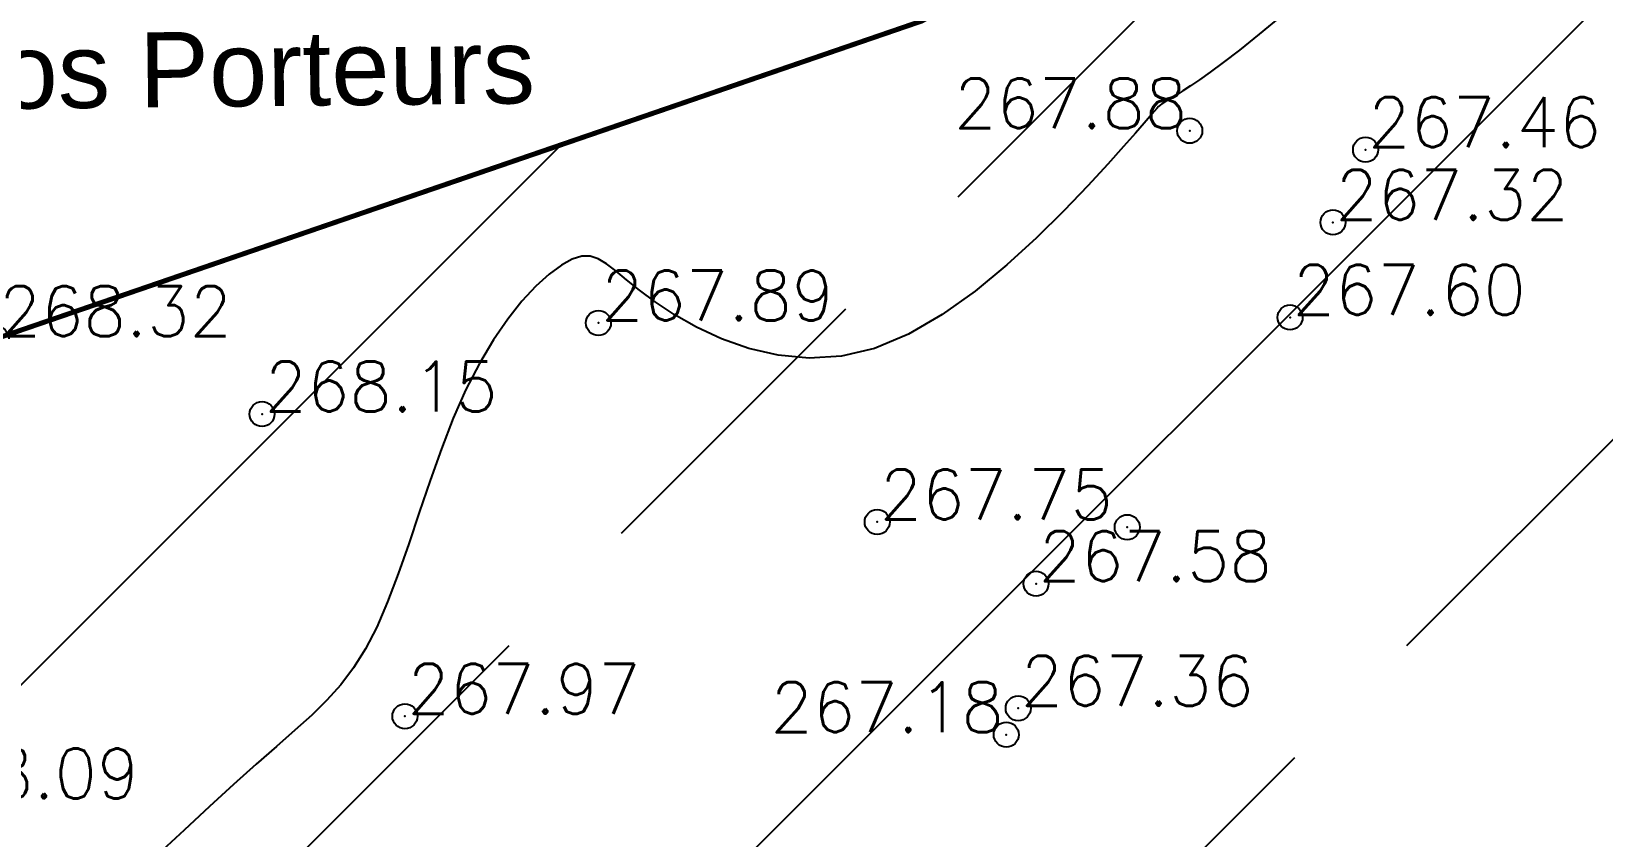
# Model space of a CAD drawing. Header units: millimetres. Extents: x 524954 to 526204, y 9523489 to 9524010.
# Drawn here: x 525196.24 to 525227.67, y 9523661.07 to 9523677.19 of the extents above; entities that cross this region are included whole.
import ezdxf
from ezdxf.enums import TextEntityAlignment as Align

# ---------------------------------------------------------------- set-up
doc = ezdxf.new("R2010")
doc.units = ezdxf.units.MM
doc.header["$PDMODE"] = 32
doc.header["$PDSIZE"] = 0.5
doc.linetypes.add('ACAD_ISO12W100', pattern=[21, 12, -3, 0, -3, 0, -3])
doc.linetypes.add('CACHE2', pattern=[4.7625, 3.175, -1.5875])
for name, color, linetype in [('Bord Fleuve', 4, 'ACAD_ISO12W100'), ('CN_02_00', 4, 'Continuous'), ('TopoAlt', 3, 'Continuous'), ('TOPOJIS', 7, 'Continuous'), ('Toponomie', 7, 'CACHE2')]:
    doc.layers.add(name, color=color, linetype=linetype)
doc.styles.add('Simplex 1.0', font='Simplex.shx', dxfattribs={"width": 0.99, "height": 1})
doc.styles.get("Standard").update_dxf_attribs({"font": 'arial.ttf'})

# ---------------------------------------------------------------- blocks, each defined once
blk = doc.blocks.new('TCPOINT M')
at = {"color": 0}
blk.add_point((0, 0), dxfattribs=at)
at = {"layer": 'TopoAlt', "style": 'Simplex 1.0', "width": 0.99}
blk.add_attdef('ALT', (0.15, 0.15), '', height=1, dxfattribs=at)

msp = doc.modelspace()

# ---------------------------------------------------------------- hatches: boundary and pattern name
at = {"layer": 'Bord Fleuve', "ltscale": 0.5}
h = msp.add_hatch(dxfattribs=at)
h.set_pattern_fill('ANSI33', color=135, scale=2, style=0)
h.paths.add_polyline_path([(525394.875, 9523547.688), (525386.855, 9523539.684), (525374.857, 9523528.592), (525359.402, 9523533.054), (525302.267, 9523541.753), (525253.226, 9523571.678), (525189.199, 9523592.989), (525146.601, 9523610.427), (525134.908, 9523628.389), (525130.258, 9523644.878), (525129.915, 9523646.053), (525134.923, 9523646.805), (525141.4, 9523651.378), (525145.39, 9523652.194), (525150.779, 9523654.113), (525153.673, 9523654.734), (525157.062, 9523656.215), (525170.428, 9523659.554), (525190.68, 9523663.166), (525195.533, 9523671.037), (525214.046, 9523677.393), (525226.978, 9523684.419), (525241.856, 9523699.409), (525259.549, 9523697.749), (525263.742, 9523702.788), (525265.599, 9523705.429), (525271.397, 9523709.575), (525278.663, 9523713.162), (525282.299, 9523718.359), (525286.813, 9523721.853), (525297.974, 9523715.602), (525305.783, 9523711.053), (525316.348, 9523705.233), (525323.457, 9523701.143), (525333.272, 9523695.625), (525364.282, 9523678.524), (525367.141, 9523669.609), (525369.992, 9523664.673), (525374.256, 9523657.439), (525374.878, 9523649.759), (525376.197, 9523640.514), (525378.821, 9523632.503), (525377.801, 9523621.191), (525377.159, 9523606.875), (525382.451, 9523599.216), (525388.758, 9523585.471), (525391.317, 9523567.355), (525392.74, 9523563.589), (525392.123, 9523555.946)])

# ---------------------------------------------------------------- linework, layer by layer
at = {"layer": 'Bord Fleuve', "ltscale": 0.35, "const_width": 0.1, "flags": 128}
msp.add_lwpolyline([(525129.915, 9523646.053), (525134.923, 9523646.805), (525141.4, 9523651.378), (525145.39, 9523652.194), (525150.779, 9523654.113), (525153.673, 9523654.734), (525157.062, 9523656.215), (525170.428, 9523659.554), (525190.68, 9523663.166), (525195.533, 9523671.037), (525214.046, 9523677.393), (525226.978, 9523684.419), (525241.856, 9523699.409), (525259.549, 9523697.749), (525263.742, 9523702.788), (525265.599, 9523705.429), (525271.397, 9523709.575), (525278.663, 9523713.162), (525282.299, 9523718.359), (525286.804, 9523721.846)], dxfattribs=at)
at = {"layer": 'CN_02_00', "elevation": 268, "flags": 128}
msp.add_lwpolyline([(525221.291, 9523677.534), (525220.803, 9523677.129), (525220.405, 9523676.81), (525220.083, 9523676.562), (525219.822, 9523676.37), (525219.608, 9523676.219), (525219.427, 9523676.096), (525219.276, 9523675.997), (525219.151, 9523675.918), (525219.05, 9523675.855), (525218.969, 9523675.807), (525218.905, 9523675.768), (525218.856, 9523675.737), (525218.818, 9523675.711), (525218.787, 9523675.684), (525218.752, 9523675.646), (525218.701, 9523675.585), (525218.622, 9523675.49), (525218.501, 9523675.349), (525218.328, 9523675.151), (525218.09, 9523674.882), (525217.774, 9523674.532), (525217.372, 9523674.095), (525216.892, 9523673.594), (525216.349, 9523673.056), (525215.753, 9523672.512), (525215.119, 9523671.99), (525214.458, 9523671.518), (525213.783, 9523671.125), (525213.107, 9523670.841), (525212.442, 9523670.685), (525211.796, 9523670.646), (525211.176, 9523670.704), (525210.589, 9523670.841), (525210.043, 9523671.036), (525209.544, 9523671.269), (525209.1, 9523671.522), (525208.719, 9523671.774), (525208.403, 9523672.008), (525208.144, 9523672.217), (525207.928, 9523672.394), (525207.743, 9523672.536), (525207.577, 9523672.635), (525207.416, 9523672.688), (525207.248, 9523672.688), (525207.059, 9523672.631), (525206.841, 9523672.511), (525206.596, 9523672.33), (525206.332, 9523672.088), (525206.053, 9523671.787), (525205.768, 9523671.429), (525205.481, 9523671.013), (525205.2, 9523670.543), (525204.931, 9523670.019), (525204.678, 9523669.444), (525204.441, 9523668.832), (525204.215, 9523668.199), (525203.998, 9523667.561), (525203.786, 9523666.933), (525203.575, 9523666.33), (525203.363, 9523665.769), (525203.146, 9523665.265), (525202.92, 9523664.828), (525202.682, 9523664.449), (525202.426, 9523664.112), (525202.149, 9523663.802), (525201.845, 9523663.503), (525201.511, 9523663.199), (525201.141, 9523662.876), (525200.732, 9523662.518), (525200.282, 9523662.114), (525199.798, 9523661.671), (525199.292, 9523661.203), (525198.775, 9523660.72)], dxfattribs=at)

# ---------------------------------------------------------------- block references
at = {"layer": 'TOPOJIS'}
ref = msp.add_blockref('TCPOINT M', (525219.413, 9523675.197, 267.88), dxfattribs=at)
ref.add_attrib('ALT', '267.88', dxfattribs={"layer": 'TopoAlt', "height": 1, "style": 'Simplex 1.0', "width": 0.99}).set_placement((525219.363, 9523675.247, 267.88), align=Align.RIGHT)
ref = msp.add_blockref('TCPOINT M', (525222.929, 9523674.819, 267.46), dxfattribs=at)
ref.add_attrib('ALT', '267.46', (525222.979, 9523674.869, 267.46), dxfattribs={"layer": 'TopoAlt', "height": 1, "style": 'Simplex 1.0', "width": 0.99})
ref = msp.add_blockref('TCPOINT M', (525222.277, 9523673.365, 267.32), dxfattribs=at)
ref.add_attrib('ALT', '267.32', (525222.327, 9523673.415, 267.32), dxfattribs={"layer": 'TopoAlt', "height": 1, "style": 'Simplex 1.0', "width": 0.99})
ref = msp.add_blockref('TCPOINT M', (525207.583, 9523671.351, 267.89), dxfattribs=at)
ref.add_attrib('ALT', '267.89', (525207.633, 9523671.401, 267.89), dxfattribs={"layer": 'TopoAlt', "height": 1, "style": 'Simplex 1.0', "width": 0.99})
ref = msp.add_blockref('TCPOINT M', (525221.421, 9523671.463, 267.6), dxfattribs=at)
ref.add_attrib('ALT', '267.60', (525221.471, 9523671.513, 267.6), dxfattribs={"layer": 'TopoAlt', "height": 1, "style": 'Simplex 1.0', "width": 0.99})
ref = msp.add_blockref('TCPOINT M', (525195.533, 9523671.037, 268.32), dxfattribs=at)
ref.add_attrib('ALT', '268.32', (525195.583, 9523671.087, 268.32), dxfattribs={"layer": 'TopoAlt', "height": 1, "style": 'Simplex 1.0', "width": 0.99})
ref = msp.add_blockref('TCPOINT M', (525200.852, 9523669.528, 268.15), dxfattribs=at)
ref.add_attrib('ALT', '268.15', (525200.902, 9523669.578, 268.15), dxfattribs={"layer": 'TopoAlt', "height": 1, "style": 'Simplex 1.0', "width": 0.99})
ref = msp.add_blockref('TCPOINT M', (525213.159, 9523667.368, 267.75), dxfattribs=at)
ref.add_attrib('ALT', '267.75', (525213.209, 9523667.418, 267.75), dxfattribs={"layer": 'TopoAlt', "height": 1, "style": 'Simplex 1.0', "width": 0.99})
msp.add_blockref('TCPOINT M', (525218.161, 9523667.264, 267.32), dxfattribs=at)
ref = msp.add_blockref('TCPOINT M', (525216.338, 9523666.133, 267.58), dxfattribs=at)
ref.add_attrib('ALT', '267.58', (525216.388, 9523666.183, 267.58), dxfattribs={"layer": 'TopoAlt', "height": 1, "style": 'Simplex 1.0', "width": 0.99})
ref = msp.add_blockref('TCPOINT M', (525203.71, 9523663.48, 267.97), dxfattribs=at)
ref.add_attrib('ALT', '267.97', (525203.76, 9523663.53, 267.97), dxfattribs={"layer": 'TopoAlt', "height": 1, "style": 'Simplex 1.0', "width": 0.99})
ref = msp.add_blockref('TCPOINT M', (525215.98, 9523663.639, 267.36), dxfattribs=at)
ref.add_attrib('ALT', '267.36', (525216.03, 9523663.689, 267.36), dxfattribs={"layer": 'TopoAlt', "height": 1, "style": 'Simplex 1.0', "width": 0.99})
ref = msp.add_blockref('TCPOINT M', (525215.741, 9523663.111, 267.18), dxfattribs=at)
ref.add_attrib('ALT', '267.18', dxfattribs={"layer": 'TopoAlt', "height": 1, "style": 'Simplex 1.0', "width": 0.99}).set_placement((525215.691, 9523663.161, 267.18), align=Align.RIGHT)
ref = msp.add_blockref('TCPOINT M', (525193.681, 9523661.786, 268.09), dxfattribs=at)
ref.add_attrib('ALT', '268.09', (525193.731, 9523661.836, 268.09), dxfattribs={"layer": 'TopoAlt', "height": 1, "style": 'Simplex 1.0', "width": 0.99})

# ---------------------------------------------------------------- texts
at = {"layer": 'Toponomie', "insert": (525189.277, 9523679.571), "char_height": 1.5, "width": 38.52036, "attachment_point": 1, "rotation": 0.603}
msp.add_mtext('Lavage Artizanales \\Pdes Gros Porteurs', dxfattribs=at)

doc.saveas('drawing.dxf')
